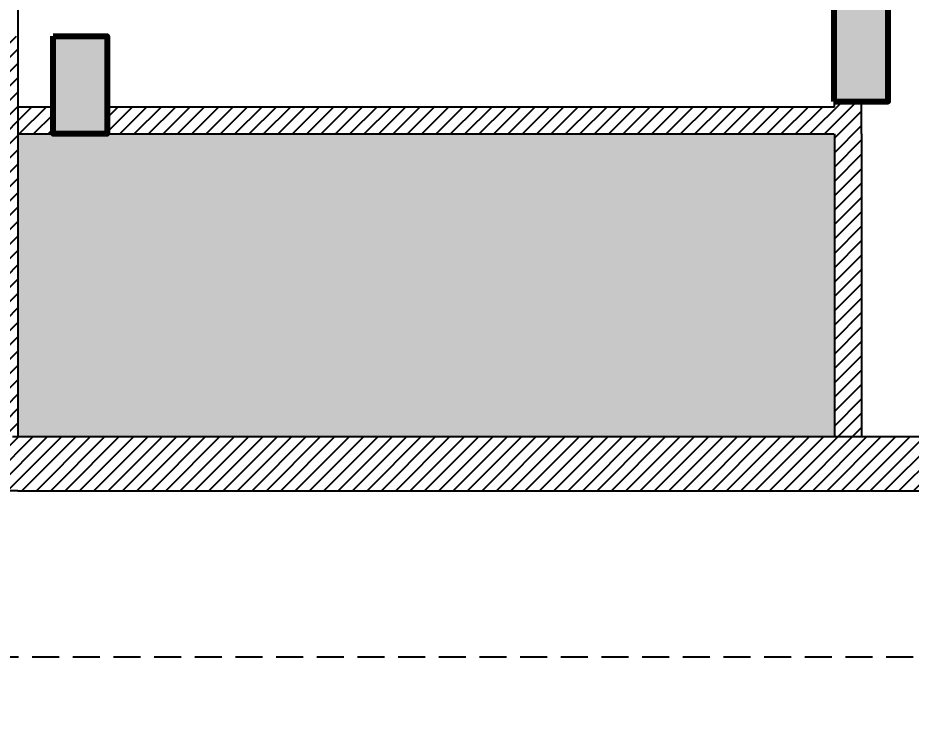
# Model space of a CAD drawing. Header units: inches. Extents: x 3867 to 6777, y -892 to 1021.
# Drawn here: x 6220.5 to 6385.2, y -892.1 to -764.3 of the extents above; entities that cross this region are included whole.
import ezdxf

# ---------------------------------------------------------------- set-up
doc = ezdxf.new("R2010")
doc.units = ezdxf.units.IN
doc.header["$MEASUREMENT"] = 0
doc.linetypes.add('HIDDEN', pattern=[0.375, 0.25, -0.125])
doc.layers.add('column.60', color=255, linetype='Continuous', lineweight=80)
doc.layers.add('HATCH', color=1, linetype='Continuous')
doc.styles.get("Standard").update_dxf_attribs({"font": 'arial.ttf'})
doc.dimstyles.new('details12', dxfattribs={"dimtxt": 10, "dimasz": 10, "dimexe": 10, "dimexo": 10, "dimgap": 0.09, "dimtad": 0, "dimdec": 1, "dimzin": 3, "dimdsep": 46, "dimlunit": 4, "dimtxsty": 'Standard', "dimblk": 'OBLIQUE', "dimcen": 10, "dimdle": 10, "dimclrd": 4, "dimclre": 4, "dimclrt": 7, "dimadec": 0, "dimazin": 0, "dimtfac": 0.5, "dimtdec": 1, "dimtofl": 0, "dimtmove": 0, "dimatfit": 3, "dimfxl": 1, "dimtolj": 1, "dimtzin": 0, "dimarcsym": 0})
pattern_1 = [(45, (1336.3312, -1228.6184), (-1.3258252, 1.3258252), [])]

# ---------------------------------------------------------------- blocks, each defined once
blk = doc.blocks.new('_Oblique')
at = {"color": 0, "lineweight": -2}
blk.add_line((-0.5, -0.5), (0.5, 0.5), dxfattribs=at)
blk = doc.blocks.new('*D38')
at = {"layer": 'Defpoints', "color": 0, "linetype": 'HIDDEN', "ltscale": 20, "transparency": 16777216}
for p in [(6210.61, -851.52), (6766.98, -851.52), (6766.98, -882.12)]:
    blk.add_point(p, dxfattribs=at)
at = {"layer": 'HATCH', "color": 4, "linetype": 'HIDDEN', "lineweight": -2, "ltscale": 20, "transparency": 16777216}
for p, q in [((6210.61, -861.52), (6210.61, -892.12)), ((6766.98, -861.52), (6766.98, -892.12)), ((6200.61, -882.12), (6469.51, -882.12)), ((6776.98, -882.12), (6508.09, -882.12))]:
    blk.add_line(p, q, dxfattribs=at)
at = {"layer": 'HATCH', "color": 4, "linetype": 'HIDDEN', "lineweight": -2, "ltscale": 20, "transparency": 16777216, "xscale": 10, "yscale": 10, "zscale": 10, "rotation": 180}
blk.add_blockref('_Oblique', (6210.61, -882.12), dxfattribs=at)
at = {"layer": 'HATCH', "color": 4, "linetype": 'HIDDEN', "lineweight": -2, "ltscale": 20, "transparency": 16777216, "xscale": 10, "yscale": 10, "zscale": 10}
blk.add_blockref('_Oblique', (6766.98, -882.12), dxfattribs=at)
at = {"layer": 'HATCH', "color": 7, "linetype": 'HIDDEN', "ltscale": 20, "transparency": 16777216, "insert": (6488.8, -882.12), "char_height": 10, "attachment_point": 5}
blk.add_mtext('\\A1;46\'-4{\\H0.5x;\\S1/2;}"', dxfattribs=at)

msp = doc.modelspace()

# ---------------------------------------------------------------- hatches: boundary and pattern name
at = {"layer": 'HATCH', "linetype": 'HIDDEN', "ltscale": 20, "true_color": 0xf7abae}
h = msp.add_hatch(dxfattribs=at)
h.set_pattern_fill('ANSI31', color=241, scale=15)
h.set_pattern_definition(pattern_1)
h.paths.add_polyline_path([(6176.98, -311.44), (6166.98, -311.44), (6166.98, -332.37), (6176.98, -332.37)])
h.paths.add_polyline_path([(6400.08, -851.52), (6400.08, -841.52), (6220.48, -841.52), (6210.61, -841.54), (6210.61, -851.52)])
h.paths.add_polyline_path([(6530.08, -841.52), (6530.08, -851.52), (6766.98, -851.52), (6766.98, -239.52), (6166.98, -239.52), (6166.98, -263.37), (6176.98, -263.37), (6176.98, -249.52), (6756.98, -249.52), (6756.98, -841.52)])
h.paths.add_polyline_path([(6489.08, -851.52), (6489.08, -841.52), (6448.08, -841.52), (6448.08, -851.52)])
h.paths.add_polyline_path([(6210.58, -606.37), (6220.47, -606.37), (6220.47, -499.72), (6220.47, -489.68), (6210.56, -489.68), (6176.98, -489.68), (6176.98, -479.62), (6166.98, -479.62), (6166.98, -489.68), (6166.98, -499.72), (6176.98, -499.72), (6210.56, -499.72)])
h.paths.add_polyline_path([(6220.48, -767.69), (6210.6, -767.69), (6210.61, -841.54), (6220.48, -841.52)])
h.paths.add_polyline_path([(6210.6, -743.62), (6220.48, -743.62), (6220.47, -630.37), (6210.58, -630.37)])
at = {"layer": 'HATCH', "linetype": 'HIDDEN', "ltscale": 20, "true_color": 0xed1f24}
h = msp.add_hatch(dxfattribs=at)
h.set_pattern_fill('ANSI31', color=240, scale=15)
h.set_pattern_definition(pattern_1)
h.paths.add_polyline_path([(6380.97, -249.52), (6375.08, -249.52), (6375.08, -315.52), (6380.97, -315.52)])
h.paths.add_polyline_path([(6370.97, -316.37), (6309.08, -316.37), (6309.08, -310.37), (6303.08, -310.37), (6303.08, -316.37), (6273.08, -316.37), (6273.08, -322.36), (6370.97, -322.36)])
h.paths.add_polyline_path([(6309.08, -249.52), (6303.08, -249.52), (6303.08, -280.37), (6308.08, -280.37), (6309.08, -280.37)])
h.paths.add_polyline_path([(6226.97, -316.37), (6176.98, -316.37), (6176.98, -322.36), (6226.97, -322.36)])
h.paths.add_polyline_path([(6386.45, -489.68), (6385.89, -489.68), (6220.47, -489.68), (6220.47, -494.68), (6381.45, -494.68), (6381.45, -595.37), (6220.47, -595.37), (6220.47, -600.37), (6385.89, -600.37), (6386.45, -600.37), (6386.45, -595.37), (6386.45, -494.68)])
h.paths.add_polyline_path([(6501.97, -489.66), (6496.97, -489.66), (6428.97, -489.68), (6423.95, -489.68), (6423.95, -600.37), (6428.97, -600.37), (6496.97, -600.41), (6501.97, -600.41), (6501.97, -547.52), (6501.97, -542.52)])
h.paths.add_polyline_path([(6428.97, -494.68), (6496.97, -494.82), (6496.97, -542.52), (6496.97, -547.52), (6496.97, -595.48), (6428.97, -595.38), (6428.97, -587.52)], flags=16)
h.paths.add_polyline_path([(6376.08, -636.37), (6371.08, -636.37), (6371.08, -761.73), (6376.08, -761.73), (6376.08, -721.52), (6381.07, -721.52), (6381.07, -716.52), (6376.08, -716.52)])
h.paths.add_polyline_path([(6376.08, -779.73), (6371.08, -779.73), (6371.08, -780.73), (6236.97, -780.73), (6236.97, -785.73), (6371.08, -785.73), (6371.08, -841.52), (6376.08, -841.52), (6376.08, -785.73)])
h.paths.add_polyline_path([(6226.97, -780.73), (6220.48, -780.73), (6220.48, -785.73), (6226.97, -785.73)])
h.paths.add_polyline_path([(6477.02, -836.48), (6472.02, -836.48), (6472.02, -841.52), (6477.02, -841.52)], flags=0)
h.paths.add_polyline_path([(6554.13, -765.62), (6549.02, -765.62), (6549.02, -770.56), (6477.02, -770.56), (6477.02, -721.52), (6481.94, -721.52), (6481.94, -716.52), (6477.02, -716.52), (6472.02, -716.52), (6411.07, -716.52), (6411.07, -721.52), (6472.02, -721.52), (6472.02, -806.48), (6477.02, -806.48), (6477.02, -775.56), (6549.02, -775.56), (6549.02, -841.52), (6554.13, -841.52), (6554.13, -775.56)])
h.paths.add_polyline_path([(6549.02, -741.62), (6554.13, -741.62), (6554.13, -716.52), (6549.02, -716.52), (6511.94, -716.52), (6511.94, -721.52), (6549.02, -721.52)])
at = {"layer": 'HATCH', "linetype": 'HIDDEN', "true_color": 0x642165}
h = msp.add_hatch(color=219, dxfattribs=at)
h.dxf.hatch_style = 1
h.paths.add_polyline_path([(6236.97, -304.32), (6226.97, -304.32), (6226.97, -322.36), (6236.97, -322.36)])
h.paths.add_polyline_path([(6380.97, -315.52), (6370.97, -315.52), (6370.97, -333.52), (6380.97, -333.52)])
h.paths.add_polyline_path([(6236.97, -767.69), (6226.97, -767.69), (6226.97, -785.73), (6236.97, -785.73)])
h.paths.add_polyline_path([(6380.97, -761.73), (6370.97, -761.73), (6370.97, -779.73), (6380.97, -779.73)])
at = {"layer": 'HATCH', "ltscale": 20, "true_color": 0x7aafdf, "transparency": 33554503}
h = msp.add_hatch(color=143, dxfattribs=at)
h.dxf.hatch_style = 1
h.paths.add_polyline_path([(6371.08, -785.73), (6220.48, -785.73), (6220.48, -841.52), (6371.08, -841.52)])

# ---------------------------------------------------------------- linework, layer by layer
for p, q in [((6220.47, -499.72), (6220.48, -841.52)), ((6220.48, -841.52), (6400.08, -841.52)), ((6220.48, -851.52), (6210.61, -851.52)), ((6220.48, -851.52), (6400.08, -851.52))]:
    msp.add_line(p, q)
at = {"ltscale": 20}
for p, q in [((6220.48, -780.73), (6226.97, -780.73)), ((6236.97, -780.73), (6371.08, -780.73)), ((6371.08, -780.73), (6371.08, -779.73)), ((6376.08, -785.73), (6376.08, -779.73)), ((6220.48, -785.73), (6370.97, -785.73)), ((6371.08, -785.73), (6371.08, -841.52)), ((6376.08, -785.73), (6376.08, -841.52))]:
    msp.add_line(p, q, dxfattribs=at)
at = {"linetype": 'HIDDEN', "ltscale": 20}
msp.add_line((6166.98, -841.62), (6220.48, -841.52), dxfattribs=at)
at = {"layer": 'column.60', "ltscale": 0.3}
for points in [[(6370.97, -779.73), (6380.97, -779.73), (6380.97, -761.73), (6370.97, -761.73)], [(6226.97, -767.69), (6236.97, -767.69), (6236.97, -785.73), (6226.97, -785.73)]]:
    msp.add_lwpolyline(points, close=True, dxfattribs=at)

# ---------------------------------------------------------------- dimensions: what is measured, and where the dimension line sits
at = {"layer": 'HATCH', "linetype": 'HIDDEN', "ltscale": 20}
dim = msp.add_linear_dim(base=(6766.98, -882.12), p1=(6210.61, -851.52), p2=(6766.98, -851.52), dimstyle='details12', dxfattribs=at)
dim.commit()
dim.dimension.update_dxf_attribs({"geometry": '*D38', "text_midpoint": (6488.8, -882.12)})

doc.saveas('drawing.dxf')
